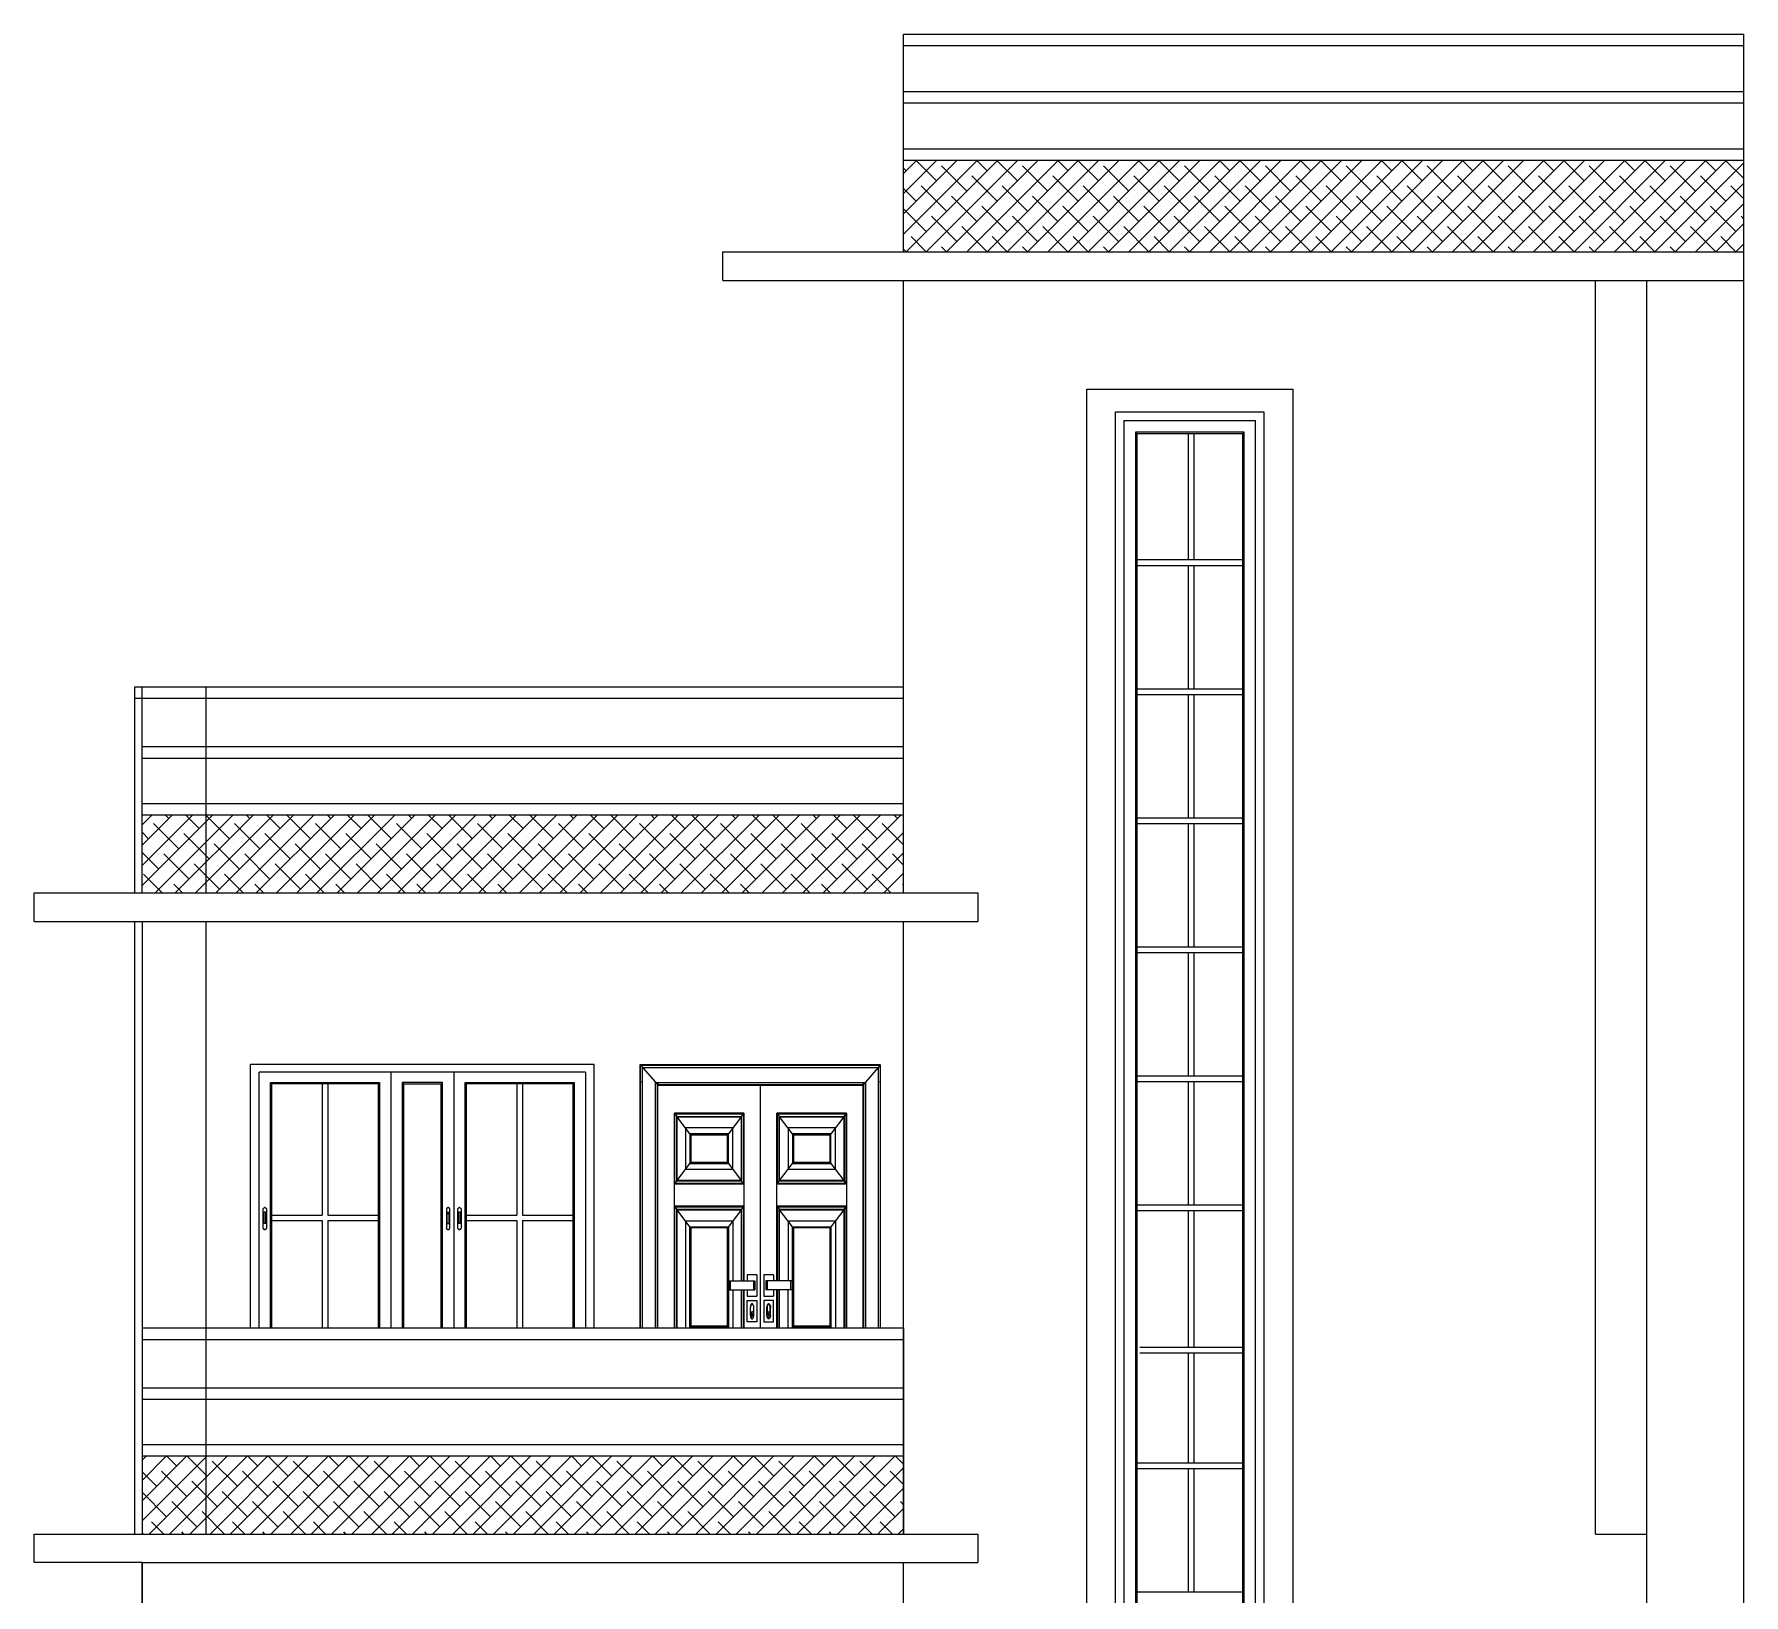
# Model space of a CAD drawing. Header units: inches. Extents: x -10117506 to -5032697, y -6529230 to -3254494.
# Drawn here: x -5045843.8 to -5045545.1, y -3258597.8 to -3258325.2 of the extents above; entities that cross this region are included whole.
import ezdxf

# ---------------------------------------------------------------- set-up
doc = ezdxf.new("R2010")
doc.units = ezdxf.units.IN
doc.header["$LTSCALE"] = 2
doc.header["$MEASUREMENT"] = 0
doc.layers.get('0').update_dxf_attribs({"linetype": 'CONTINUOUS'})
doc.layers.add('F-FURNITURE', color=30, linetype='CONTINUOUS', lineweight=13)
doc.layers.add('window', color=4, linetype='CONTINUOUS', lineweight=13)
pattern_1 = [(45, (16392.1673, 6064.174), (-1.767766953, 1.767766953), []), (135, (16392.1673, 6064.174), (-5.3033008589, 1.767766953), [6.25, -3.75])]

msp = doc.modelspace()

# ---------------------------------------------------------------- hatches: boundary and pattern name
at = {"ltscale": 0.5}
h = msp.add_hatch(dxfattribs=at)
h.set_pattern_fill('ANSI38', color=256, scale=20, style=0)
h.set_pattern_definition([(45, (15218.4888, 6064.174), (-1.767766953, 1.767766953), []), (135, (15218.4888, 6064.174), (-5.3033008589, 1.767766953), [6.25, -3.75])])
h.paths.add_polyline_path([(-5045691.91, -3258347.22), (-5045691.91, -3258363.22), (-5045545.14, -3258363.22), (-5045545.14, -3258347.22)])
h = msp.add_hatch(dxfattribs=at)
h.set_pattern_fill('ANSI38', color=256, scale=20, style=0)
h.set_pattern_definition([(45, (15810.9507, 6064.174), (-1.767766953, 1.767766953), []), (135, (15810.9507, 6064.174), (-5.3033008589, 1.767766953), [6.25, -3.75])])
h.paths.add_polyline_path([(-5045813.73, -3258461.58), (-5045824.91, -3258461.58), (-5045824.91, -3258475.22), (-5045813.73, -3258475.22)])
h.paths.add_polyline_path([(-5045813.73, -3258461.58), (-5045813.73, -3258475.22), (-5045691.91, -3258475.22), (-5045691.91, -3258461.58)])
h = msp.add_hatch(dxfattribs=at)
h.set_pattern_fill('ANSI38', color=256, scale=20, style=0)
h.set_pattern_definition(pattern_1)
h.paths.add_polyline_path([(-5045824.91, -3258587.22), (-5045813.73, -3258587.22), (-5045813.73, -3258573.58), (-5045824.91, -3258573.58)])
h.paths.add_polyline_path([(-5045813.73, -3258573.58), (-5045813.73, -3258587.22), (-5045695.91, -3258587.22), (-5045695.91, -3258573.58)])
h = msp.add_hatch(dxfattribs=at)
h.set_pattern_fill('ANSI38', color=256, scale=20, style=0)
h.set_pattern_definition(pattern_1)
h.paths.add_polyline_path([(-5045691.91, -3258587.22), (-5045691.91, -3258573.58), (-5045695.91, -3258573.58), (-5045695.91, -3258587.22)])

# ---------------------------------------------------------------- linework, layer by layer
for p, q in [((-5045691.91, -3258325.22), (-5045545.14, -3258325.22)), ((-5045691.91, -3258363.22), (-5045691.91, -3258325.22)), ((-5045545.14, -3258717.22), (-5045545.14, -3258325.22)), ((-5045691.91, -3258327.22), (-5045545.14, -3258327.22)), ((-5045691.91, -3258335.22), (-5045545.14, -3258335.22)), ((-5045691.91, -3258337.22), (-5045545.14, -3258337.22)), ((-5045691.91, -3258345.22), (-5045545.14, -3258345.22)), ((-5045691.91, -3258347.22), (-5045545.14, -3258347.22)), ((-5045723.46, -3258363.22), (-5045545.14, -3258363.22)), ((-5045723.46, -3258368.22), (-5045723.46, -3258363.22)), ((-5045723.46, -3258368.22), (-5045545.14, -3258368.22)), ((-5045691.91, -3258475.22), (-5045691.91, -3258368.22)), ((-5045571.06, -3258587.22), (-5045571.06, -3258368.22)), ((-5045562.05, -3258699.22), (-5045562.05, -3258368.22)), ((-5045562.05, -3258587.22), (-5045562.05, -3258368.22)), ((-5045659.91, -3258391.22), (-5045659.91, -3258387.22)), ((-5045659.91, -3258387.22), (-5045623.91, -3258387.22)), ((-5045623.91, -3258387.22), (-5045623.91, -3258672.22)), ((-5045659.91, -3258672.22), (-5045659.91, -3258391.22)), ((-5045826.16, -3258475.22), (-5045826.16, -3258439.22)), ((-5045826.16, -3258439.22), (-5045691.91, -3258439.22)), ((-5045824.91, -3258475.22), (-5045824.91, -3258439.22)), ((-5045813.73, -3258475.22), (-5045813.73, -3258439.22)), ((-5045826.16, -3258441.22), (-5045691.91, -3258441.22)), ((-5045788.91, -3258441.22), (-5045691.91, -3258441.22)), ((-5045788.91, -3258441.22), (-5045691.91, -3258441.22)), ((-5045824.91, -3258449.67), (-5045691.91, -3258449.67)), ((-5045824.91, -3258451.67), (-5045691.91, -3258451.67)), ((-5045824.91, -3258459.58), (-5045691.91, -3258459.58)), ((-5045824.91, -3258461.58), (-5045691.91, -3258461.58)), ((-5045843.76, -3258475.22), (-5045678.91, -3258475.22)), ((-5045843.76, -3258480.22), (-5045843.76, -3258475.22)), ((-5045678.91, -3258475.22), (-5045678.91, -3258480.22)), ((-5045843.76, -3258480.22), (-5045678.91, -3258480.22)), ((-5045826.16, -3258587.22), (-5045826.16, -3258480.22)), ((-5045824.91, -3258480.22), (-5045824.91, -3258587.22)), ((-5045813.73, -3258587.22), (-5045813.73, -3258480.22)), ((-5045691.91, -3258587.22), (-5045691.91, -3258480.22)), ((-5045824.91, -3258551.22), (-5045691.91, -3258551.22)), ((-5045824.91, -3258553.22), (-5045691.91, -3258553.22)), ((-5045788.91, -3258553.22), (-5045695.91, -3258553.22)), ((-5045788.91, -3258553.22), (-5045695.91, -3258553.22)), ((-5045691.91, -3258551.22), (-5045691.91, -3258587.22)), ((-5045824.91, -3258561.67), (-5045691.91, -3258561.67)), ((-5045824.91, -3258563.67), (-5045691.91, -3258563.67)), ((-5045824.91, -3258571.58), (-5045691.91, -3258571.58)), ((-5045824.91, -3258573.58), (-5045691.91, -3258573.58)), ((-5045843.76, -3258587.22), (-5045678.91, -3258587.22)), ((-5045843.76, -3258592.22), (-5045843.76, -3258587.22)), ((-5045678.91, -3258587.22), (-5045678.91, -3258592.22)), ((-5045571.06, -3258587.22), (-5045562.05, -3258587.22)), ((-5045824.91, -3258592.22), (-5045843.76, -3258592.22)), ((-5045824.91, -3258592.22), (-5045678.91, -3258592.22)), ((-5045824.91, -3258699.22), (-5045824.91, -3258592.22)), ((-5045824.91, -3258592.22), (-5045824.91, -3258717.22)), ((-5045691.91, -3258699.22), (-5045691.91, -3258592.22))]:
    msp.add_line(p, q, dxfattribs=at)
at = {"layer": 'F-FURNITURE'}
for p, q in [((-5045737.91, -3258551.22), (-5045737.91, -3258505.22)), ((-5045737.91, -3258505.22), (-5045695.91, -3258505.22)), ((-5045737.85, -3258551.22), (-5045737.85, -3258505.29)), ((-5045737.85, -3258505.29), (-5045695.98, -3258505.29)), ((-5045737.85, -3258505.29), (-5045734.91, -3258508.72)), ((-5045737.83, -3258505.32), (-5045696, -3258505.32)), ((-5045737.83, -3258508.22), (-5045737.83, -3258505.32)), ((-5045737.48, -3258551.22), (-5045737.48, -3258505.72)), ((-5045737.48, -3258505.72), (-5045696.34, -3258505.72)), ((-5045695.98, -3258505.29), (-5045698.91, -3258508.72)), ((-5045696.34, -3258505.72), (-5045696.34, -3258551.22)), ((-5045696, -3258505.32), (-5045696, -3258551.22)), ((-5045695.98, -3258505.29), (-5045695.98, -3258551.22)), ((-5045737.83, -3258508.22), (-5045737.77, -3258508.22)), ((-5045737.83, -3258551.22), (-5045737.83, -3258508.22)), ((-5045737.73, -3258508.22), (-5045737.69, -3258508.22)), ((-5045737.64, -3258508.22), (-5045737.53, -3258508.22)), ((-5045735.26, -3258551.22), (-5045735.26, -3258508.32)), ((-5045735.26, -3258508.32), (-5045698.57, -3258508.32)), ((-5045734.91, -3258551.22), (-5045734.91, -3258508.72)), ((-5045734.91, -3258508.72), (-5045698.91, -3258508.72)), ((-5045734.83, -3258508.32), (-5045734.83, -3258508.37)), ((-5045734.83, -3258508.42), (-5045734.83, -3258508.47)), ((-5045734.83, -3258508.52), (-5045734.83, -3258508.6)), ((-5045734.83, -3258508.63), (-5045734.83, -3258508.72)), ((-5045734.83, -3258551.22), (-5045734.83, -3258508.82)), ((-5045734.83, -3258508.82), (-5045699, -3258508.82)), ((-5045716.91, -3258551.22), (-5045716.91, -3258508.82)), ((-5045699, -3258508.32), (-5045699, -3258508.37)), ((-5045699, -3258508.42), (-5045699, -3258508.47)), ((-5045699, -3258508.52), (-5045699, -3258508.6)), ((-5045699, -3258508.63), (-5045699, -3258508.72)), ((-5045699, -3258508.82), (-5045699, -3258551.22)), ((-5045698.91, -3258508.72), (-5045698.91, -3258551.22)), ((-5045698.57, -3258508.32), (-5045698.57, -3258551.22)), ((-5045696.34, -3258508.22), (-5045696.24, -3258508.22)), ((-5045696.19, -3258508.22), (-5045696.14, -3258508.22)), ((-5045696.1, -3258508.22), (-5045696.02, -3258508.22)), ((-5045731.93, -3258551.22), (-5045731.93, -3258513.71)), ((-5045719.81, -3258513.71), (-5045731.93, -3258513.71)), ((-5045731.85, -3258525.98), (-5045731.85, -3258513.82)), ((-5045731.85, -3258513.82), (-5045719.89, -3258513.82)), ((-5045731.85, -3258513.82), (-5045731.52, -3258514.26)), ((-5045731.52, -3258525.54), (-5045731.52, -3258514.26)), ((-5045731.52, -3258514.26), (-5045720.22, -3258514.26)), ((-5045731.47, -3258525.46), (-5045731.47, -3258514.33)), ((-5045731.47, -3258514.33), (-5045720.27, -3258514.33)), ((-5045729.23, -3258517.32), (-5045731.47, -3258514.33)), ((-5045720.27, -3258514.33), (-5045722.51, -3258517.32)), ((-5045720.27, -3258514.33), (-5045720.27, -3258525.46)), ((-5045720.22, -3258514.26), (-5045719.89, -3258513.82)), ((-5045720.22, -3258514.26), (-5045720.22, -3258525.54)), ((-5045720.19, -3258514.23), (-5045720.19, -3258525.57)), ((-5045719.89, -3258513.82), (-5045719.89, -3258525.98)), ((-5045719.81, -3258513.71), (-5045719.81, -3258542.99)), ((-5045714.02, -3258542.99), (-5045714.02, -3258513.71)), ((-5045701.89, -3258513.71), (-5045714.02, -3258513.71)), ((-5045713.94, -3258525.98), (-5045713.94, -3258513.82)), ((-5045713.94, -3258513.82), (-5045701.97, -3258513.82)), ((-5045713.94, -3258513.82), (-5045713.61, -3258514.26)), ((-5045713.61, -3258525.54), (-5045713.61, -3258514.26)), ((-5045713.61, -3258514.26), (-5045702.3, -3258514.26)), ((-5045713.55, -3258525.46), (-5045713.55, -3258514.33)), ((-5045713.55, -3258514.33), (-5045702.36, -3258514.33)), ((-5045711.31, -3258517.32), (-5045713.55, -3258514.33)), ((-5045702.36, -3258514.33), (-5045704.6, -3258517.32)), ((-5045702.36, -3258514.33), (-5045702.36, -3258525.46)), ((-5045702.3, -3258514.26), (-5045701.97, -3258513.82)), ((-5045702.3, -3258514.26), (-5045702.3, -3258525.54)), ((-5045702.28, -3258514.23), (-5045702.28, -3258525.57)), ((-5045701.97, -3258513.82), (-5045701.97, -3258525.98)), ((-5045701.89, -3258513.71), (-5045701.89, -3258551.22)), ((-5045721.74, -3258516.29), (-5045730, -3258516.29)), ((-5045730, -3258516.29), (-5045730, -3258523.5)), ((-5045722.51, -3258517.32), (-5045729.23, -3258517.32)), ((-5045729.23, -3258517.32), (-5045729.23, -3258522.47)), ((-5045729.15, -3258517.42), (-5045729.15, -3258522.37)), ((-5045722.59, -3258517.42), (-5045729.15, -3258517.42)), ((-5045729.07, -3258517.53), (-5045729.07, -3258522.27)), ((-5045722.67, -3258517.53), (-5045729.07, -3258517.53)), ((-5045722.67, -3258522.27), (-5045722.67, -3258517.53)), ((-5045722.59, -3258522.37), (-5045722.59, -3258517.42)), ((-5045722.51, -3258522.47), (-5045722.51, -3258517.32)), ((-5045721.74, -3258523.5), (-5045721.74, -3258516.29)), ((-5045703.82, -3258516.29), (-5045712.09, -3258516.29)), ((-5045712.09, -3258516.29), (-5045712.09, -3258523.5)), ((-5045704.6, -3258517.32), (-5045711.31, -3258517.32)), ((-5045711.31, -3258517.32), (-5045711.31, -3258522.47)), ((-5045711.24, -3258517.42), (-5045711.24, -3258522.37)), ((-5045704.67, -3258517.42), (-5045711.24, -3258517.42)), ((-5045711.16, -3258517.53), (-5045711.16, -3258522.27)), ((-5045704.75, -3258517.53), (-5045711.16, -3258517.53)), ((-5045704.75, -3258522.27), (-5045704.75, -3258517.53)), ((-5045704.67, -3258522.37), (-5045704.67, -3258517.42)), ((-5045704.6, -3258522.47), (-5045704.6, -3258517.32)), ((-5045703.82, -3258523.5), (-5045703.82, -3258516.29)), ((-5045731.47, -3258525.46), (-5045729.23, -3258522.47)), ((-5045730, -3258523.5), (-5045721.74, -3258523.5)), ((-5045729.23, -3258522.47), (-5045722.51, -3258522.47)), ((-5045729.15, -3258522.37), (-5045722.59, -3258522.37)), ((-5045729.07, -3258522.27), (-5045722.67, -3258522.27)), ((-5045722.51, -3258522.47), (-5045720.27, -3258525.46)), ((-5045713.55, -3258525.46), (-5045711.31, -3258522.47)), ((-5045712.09, -3258523.5), (-5045703.82, -3258523.5)), ((-5045711.31, -3258522.47), (-5045704.6, -3258522.47)), ((-5045711.24, -3258522.37), (-5045704.67, -3258522.37)), ((-5045711.16, -3258522.27), (-5045704.75, -3258522.27)), ((-5045704.6, -3258522.47), (-5045702.36, -3258525.46)), ((-5045719.81, -3258526.08), (-5045731.93, -3258526.08)), ((-5045731.85, -3258525.98), (-5045731.52, -3258525.54)), ((-5045719.89, -3258525.98), (-5045731.85, -3258525.98)), ((-5045720.19, -3258525.57), (-5045731.55, -3258525.57)), ((-5045720.22, -3258525.54), (-5045731.52, -3258525.54)), ((-5045720.27, -3258525.46), (-5045731.47, -3258525.46)), ((-5045719.89, -3258525.98), (-5045720.22, -3258525.54)), ((-5045701.89, -3258526.08), (-5045714.02, -3258526.08)), ((-5045713.94, -3258525.98), (-5045713.61, -3258525.54)), ((-5045701.97, -3258525.98), (-5045713.94, -3258525.98)), ((-5045702.28, -3258525.57), (-5045713.63, -3258525.57)), ((-5045702.3, -3258525.54), (-5045713.61, -3258525.54)), ((-5045702.36, -3258525.46), (-5045713.55, -3258525.46)), ((-5045701.97, -3258525.98), (-5045702.3, -3258525.54)), ((-5045719.81, -3258529.95), (-5045731.93, -3258529.95)), ((-5045731.85, -3258551.22), (-5045731.85, -3258530.05)), ((-5045731.85, -3258530.05), (-5045719.89, -3258530.05)), ((-5045731.85, -3258530.05), (-5045731.55, -3258530.46)), ((-5045719.89, -3258530.05), (-5045720.19, -3258530.46)), ((-5045719.89, -3258530.05), (-5045719.89, -3258542.99)), ((-5045701.89, -3258529.95), (-5045714.02, -3258529.95)), ((-5045713.94, -3258542.99), (-5045713.94, -3258530.05)), ((-5045713.94, -3258530.05), (-5045701.97, -3258530.05)), ((-5045713.94, -3258530.05), (-5045713.63, -3258530.46)), ((-5045701.97, -3258530.05), (-5045702.28, -3258530.46)), ((-5045701.97, -3258530.05), (-5045701.97, -3258551.22)), ((-5045731.55, -3258530.46), (-5045720.19, -3258530.46)), ((-5045731.55, -3258530.46), (-5045731.53, -3258530.48)), ((-5045731.53, -3258551.22), (-5045731.53, -3258530.48)), ((-5045731.53, -3258530.48), (-5045720.21, -3258530.48)), ((-5045729.23, -3258533.55), (-5045731.47, -3258530.57)), ((-5045731.47, -3258551.22), (-5045731.47, -3258530.57)), ((-5045731.47, -3258530.57), (-5045720.27, -3258530.57)), ((-5045730, -3258532.52), (-5045721.74, -3258532.52)), ((-5045730, -3258532.52), (-5045730, -3258551.22)), ((-5045720.27, -3258530.57), (-5045722.51, -3258533.55)), ((-5045721.74, -3258532.52), (-5045721.74, -3258542.99)), ((-5045720.27, -3258530.57), (-5045720.27, -3258542.99)), ((-5045720.19, -3258530.46), (-5045720.21, -3258530.48)), ((-5045720.21, -3258530.48), (-5045720.21, -3258542.99)), ((-5045720.19, -3258530.46), (-5045720.19, -3258542.99)), ((-5045713.63, -3258530.46), (-5045702.28, -3258530.46)), ((-5045713.63, -3258530.46), (-5045713.61, -3258530.48)), ((-5045713.61, -3258542.99), (-5045713.61, -3258530.48)), ((-5045713.61, -3258530.48), (-5045702.3, -3258530.48)), ((-5045711.31, -3258533.55), (-5045713.55, -3258530.57)), ((-5045713.55, -3258542.99), (-5045713.55, -3258530.57)), ((-5045713.55, -3258530.57), (-5045702.36, -3258530.57)), ((-5045712.09, -3258532.52), (-5045703.82, -3258532.52)), ((-5045712.09, -3258532.52), (-5045712.09, -3258542.99)), ((-5045702.36, -3258530.57), (-5045704.6, -3258533.55)), ((-5045703.82, -3258532.52), (-5045703.82, -3258551.22)), ((-5045702.36, -3258530.57), (-5045702.36, -3258551.22)), ((-5045702.28, -3258530.46), (-5045702.3, -3258530.48)), ((-5045702.3, -3258530.48), (-5045702.3, -3258551.22)), ((-5045702.28, -3258530.46), (-5045702.28, -3258551.22)), ((-5045729.23, -3258533.55), (-5045722.51, -3258533.55)), ((-5045729.23, -3258551.08), (-5045729.23, -3258533.55)), ((-5045722.59, -3258533.66), (-5045729.15, -3258533.66)), ((-5045729.15, -3258533.66), (-5045729.15, -3258550.97)), ((-5045722.67, -3258533.76), (-5045729.07, -3258533.76)), ((-5045729.07, -3258533.76), (-5045729.07, -3258550.87)), ((-5045722.67, -3258550.87), (-5045722.67, -3258533.76)), ((-5045722.59, -3258550.97), (-5045722.59, -3258533.66)), ((-5045722.51, -3258533.55), (-5045722.51, -3258551.08)), ((-5045711.31, -3258533.55), (-5045704.6, -3258533.55)), ((-5045711.31, -3258551.08), (-5045711.31, -3258533.55)), ((-5045704.67, -3258533.66), (-5045711.24, -3258533.66)), ((-5045711.24, -3258533.66), (-5045711.24, -3258550.97)), ((-5045704.75, -3258533.76), (-5045711.16, -3258533.76)), ((-5045711.16, -3258533.76), (-5045711.16, -3258550.87)), ((-5045704.75, -3258550.87), (-5045704.75, -3258533.76)), ((-5045704.67, -3258550.97), (-5045704.67, -3258533.66)), ((-5045704.6, -3258533.55), (-5045704.6, -3258551.08)), ((-5045719.21, -3258541.93), (-5045719.21, -3258542.99)), ((-5045717.51, -3258541.93), (-5045719.21, -3258541.93)), ((-5045717.51, -3258541.93), (-5045717.51, -3258545.65)), ((-5045714.61, -3258541.93), (-5045716.32, -3258541.93)), ((-5045716.32, -3258541.93), (-5045716.32, -3258545.65)), ((-5045714.61, -3258541.93), (-5045714.61, -3258542.99)), ((-5045722.43, -3258542.99), (-5045722.43, -3258544.59)), ((-5045722.43, -3258542.99), (-5045717.87, -3258542.99)), ((-5045722.43, -3258544.59), (-5045717.87, -3258544.59)), ((-5045722.19, -3258542.99), (-5045722.19, -3258544.59)), ((-5045721.74, -3258544.59), (-5045721.74, -3258551.22)), ((-5045720.27, -3258544.59), (-5045720.27, -3258551.22)), ((-5045720.21, -3258544.59), (-5045720.21, -3258551.22)), ((-5045720.19, -3258544.59), (-5045720.19, -3258551.22)), ((-5045719.89, -3258544.59), (-5045719.89, -3258551.22)), ((-5045719.81, -3258544.59), (-5045719.81, -3258551.22)), ((-5045719.21, -3258544.59), (-5045719.21, -3258545.65)), ((-5045718.12, -3258542.99), (-5045718.12, -3258544.59)), ((-5045717.87, -3258542.99), (-5045717.87, -3258544.59)), ((-5045715.95, -3258542.99), (-5045715.95, -3258544.59)), ((-5045711.39, -3258542.99), (-5045715.95, -3258542.99)), ((-5045711.39, -3258544.59), (-5045715.95, -3258544.59)), ((-5045715.71, -3258542.99), (-5045715.71, -3258544.59)), ((-5045714.61, -3258544.59), (-5045714.61, -3258545.65)), ((-5045714.02, -3258551.22), (-5045714.02, -3258544.59)), ((-5045713.94, -3258551.22), (-5045713.94, -3258544.59)), ((-5045713.61, -3258551.22), (-5045713.61, -3258544.59)), ((-5045713.55, -3258551.22), (-5045713.55, -3258544.59)), ((-5045712.09, -3258551.22), (-5045712.09, -3258544.59)), ((-5045711.63, -3258542.99), (-5045711.63, -3258544.59)), ((-5045711.39, -3258542.99), (-5045711.39, -3258544.59)), ((-5045719.21, -3258545.65), (-5045717.51, -3258545.65)), ((-5045719.21, -3258546.45), (-5045717.51, -3258546.45)), ((-5045719.21, -3258550.18), (-5045719.21, -3258546.45)), ((-5045718.65, -3258547.48), (-5045718.67, -3258547.65)), ((-5045718.67, -3258548.98), (-5045718.67, -3258547.65)), ((-5045718.62, -3258547.32), (-5045718.65, -3258547.48)), ((-5045718.58, -3258547.18), (-5045718.62, -3258547.32)), ((-5045718.62, -3258547.65), (-5045718.61, -3258547.5)), ((-5045718.62, -3258548.97), (-5045718.62, -3258547.65)), ((-5045718.61, -3258547.5), (-5045718.58, -3258547.37)), ((-5045718.51, -3258547.07), (-5045718.58, -3258547.18)), ((-5045718.58, -3258547.37), (-5045718.54, -3258547.25)), ((-5045718.54, -3258547.25), (-5045718.49, -3258547.16)), ((-5045718.44, -3258547.01), (-5045718.51, -3258547.07)), ((-5045718.49, -3258547.16), (-5045718.43, -3258547.1)), ((-5045718.36, -3258546.98), (-5045718.44, -3258547.01)), ((-5045718.43, -3258547.1), (-5045718.36, -3258547.08)), ((-5045718.28, -3258547.01), (-5045718.36, -3258546.98)), ((-5045718.36, -3258547.08), (-5045718.29, -3258547.1)), ((-5045718.29, -3258547.1), (-5045718.23, -3258547.16)), ((-5045718.21, -3258547.07), (-5045718.28, -3258547.01)), ((-5045718.23, -3258547.16), (-5045718.18, -3258547.25)), ((-5045718.15, -3258547.18), (-5045718.21, -3258547.07)), ((-5045718.18, -3258547.25), (-5045718.14, -3258547.37)), ((-5045718.1, -3258547.32), (-5045718.15, -3258547.18)), ((-5045718.14, -3258547.37), (-5045718.11, -3258547.5)), ((-5045718.11, -3258547.5), (-5045718.1, -3258547.65)), ((-5045718.07, -3258547.48), (-5045718.1, -3258547.32)), ((-5045718.1, -3258547.65), (-5045718.1, -3258548.97)), ((-5045718.06, -3258547.65), (-5045718.07, -3258547.48)), ((-5045718.06, -3258548.98), (-5045718.06, -3258547.65)), ((-5045717.51, -3258546.45), (-5045717.51, -3258550.18)), ((-5045716.32, -3258545.65), (-5045714.61, -3258545.65)), ((-5045716.32, -3258546.45), (-5045716.32, -3258550.18)), ((-5045714.61, -3258546.45), (-5045716.32, -3258546.45)), ((-5045715.77, -3258547.65), (-5045715.76, -3258547.48)), ((-5045715.77, -3258548.98), (-5045715.77, -3258547.65)), ((-5045715.76, -3258547.48), (-5045715.73, -3258547.32)), ((-5045715.73, -3258547.32), (-5045715.68, -3258547.18)), ((-5045715.71, -3258547.5), (-5045715.72, -3258547.65)), ((-5045715.72, -3258547.65), (-5045715.72, -3258548.97)), ((-5045715.69, -3258547.37), (-5045715.71, -3258547.5)), ((-5045715.65, -3258547.25), (-5045715.69, -3258547.37)), ((-5045715.68, -3258547.18), (-5045715.62, -3258547.07)), ((-5045715.59, -3258547.16), (-5045715.65, -3258547.25)), ((-5045715.62, -3258547.07), (-5045715.54, -3258547.01)), ((-5045715.53, -3258547.1), (-5045715.59, -3258547.16)), ((-5045715.54, -3258547.01), (-5045715.47, -3258546.98)), ((-5045715.47, -3258547.08), (-5045715.53, -3258547.1)), ((-5045715.47, -3258546.98), (-5045715.39, -3258547.01)), ((-5045715.4, -3258547.1), (-5045715.47, -3258547.08)), ((-5045715.34, -3258547.16), (-5045715.4, -3258547.1)), ((-5045715.39, -3258547.01), (-5045715.31, -3258547.07)), ((-5045715.28, -3258547.25), (-5045715.34, -3258547.16)), ((-5045715.31, -3258547.07), (-5045715.25, -3258547.18)), ((-5045715.24, -3258547.37), (-5045715.28, -3258547.25)), ((-5045715.25, -3258547.18), (-5045715.2, -3258547.32)), ((-5045715.22, -3258547.5), (-5045715.24, -3258547.37)), ((-5045715.21, -3258547.65), (-5045715.22, -3258547.5)), ((-5045715.21, -3258548.97), (-5045715.21, -3258547.65)), ((-5045715.2, -3258547.32), (-5045715.17, -3258547.48)), ((-5045715.17, -3258547.48), (-5045715.16, -3258547.65)), ((-5045715.16, -3258548.98), (-5045715.16, -3258547.65)), ((-5045714.61, -3258550.18), (-5045714.61, -3258546.45)), ((-5045729.15, -3258550.97), (-5045722.59, -3258550.97)), ((-5045729.07, -3258550.87), (-5045722.67, -3258550.87)), ((-5045717.51, -3258550.18), (-5045719.21, -3258550.18)), ((-5045718.67, -3258548.98), (-5045718.65, -3258549.15)), ((-5045718.65, -3258549.15), (-5045718.62, -3258549.31)), ((-5045718.61, -3258548.84), (-5045718.62, -3258548.97)), ((-5045718.62, -3258548.97), (-5045718.62, -3258548.98)), ((-5045718.62, -3258548.98), (-5045718.62, -3258548.99)), ((-5045718.62, -3258548.99), (-5045718.61, -3258549.12)), ((-5045718.62, -3258549.31), (-5045718.58, -3258549.45)), ((-5045718.59, -3258548.7), (-5045718.61, -3258548.84)), ((-5045718.61, -3258549.12), (-5045718.61, -3258549.13)), ((-5045718.61, -3258549.13), (-5045718.58, -3258549.26)), ((-5045718.55, -3258548.58), (-5045718.59, -3258548.7)), ((-5045718.58, -3258549.26), (-5045718.58, -3258549.27)), ((-5045718.58, -3258549.27), (-5045718.54, -3258549.38)), ((-5045718.58, -3258549.45), (-5045718.51, -3258549.55)), ((-5045718.49, -3258548.49), (-5045718.55, -3258548.58)), ((-5045718.54, -3258549.38), (-5045718.54, -3258549.38)), ((-5045718.54, -3258549.38), (-5045718.49, -3258549.47)), ((-5045718.51, -3258549.55), (-5045718.44, -3258549.62)), ((-5045718.43, -3258548.43), (-5045718.49, -3258548.49)), ((-5045718.49, -3258549.47), (-5045718.49, -3258549.47)), ((-5045718.49, -3258549.47), (-5045718.43, -3258549.52)), ((-5045718.44, -3258549.62), (-5045718.36, -3258549.64)), ((-5045718.36, -3258548.41), (-5045718.43, -3258548.43)), ((-5045718.43, -3258549.52), (-5045718.42, -3258549.53)), ((-5045718.42, -3258549.53), (-5045718.36, -3258549.54)), ((-5045718.39, -3258548.71), (-5045718.33, -3258548.71)), ((-5045718.39, -3258549.24), (-5045718.39, -3258548.71)), ((-5045718.33, -3258549.24), (-5045718.39, -3258549.24)), ((-5045718.3, -3258548.43), (-5045718.36, -3258548.41)), ((-5045718.36, -3258549.54), (-5045718.29, -3258549.52)), ((-5045718.36, -3258549.54), (-5045718.36, -3258549.54)), ((-5045718.36, -3258549.64), (-5045718.28, -3258549.62)), ((-5045718.33, -3258548.71), (-5045718.33, -3258549.24)), ((-5045718.23, -3258548.49), (-5045718.3, -3258548.43)), ((-5045718.29, -3258549.52), (-5045718.23, -3258549.47)), ((-5045718.29, -3258549.52), (-5045718.29, -3258549.52)), ((-5045718.28, -3258549.62), (-5045718.21, -3258549.55)), ((-5045718.18, -3258548.57), (-5045718.23, -3258548.49)), ((-5045718.23, -3258549.47), (-5045718.18, -3258549.38)), ((-5045718.23, -3258549.47), (-5045718.23, -3258549.47)), ((-5045718.21, -3258549.55), (-5045718.15, -3258549.45)), ((-5045718.14, -3258548.69), (-5045718.18, -3258548.57)), ((-5045718.18, -3258549.37), (-5045718.14, -3258549.26)), ((-5045718.18, -3258549.38), (-5045718.18, -3258549.37)), ((-5045718.15, -3258549.45), (-5045718.1, -3258549.31)), ((-5045718.11, -3258548.83), (-5045718.14, -3258548.69)), ((-5045718.14, -3258549.26), (-5045718.11, -3258549.12)), ((-5045718.14, -3258549.26), (-5045718.14, -3258549.26)), ((-5045718.1, -3258548.97), (-5045718.11, -3258548.83)), ((-5045718.11, -3258549.12), (-5045718.1, -3258548.97)), ((-5045718.11, -3258549.12), (-5045718.11, -3258549.12)), ((-5045718.1, -3258549.31), (-5045718.07, -3258549.15)), ((-5045718.07, -3258549.15), (-5045718.06, -3258548.98)), ((-5045716.32, -3258550.18), (-5045714.61, -3258550.18)), ((-5045715.76, -3258549.15), (-5045715.77, -3258548.98)), ((-5045715.73, -3258549.31), (-5045715.76, -3258549.15)), ((-5045715.68, -3258549.45), (-5045715.73, -3258549.31)), ((-5045715.72, -3258548.97), (-5045715.71, -3258548.83)), ((-5045715.72, -3258549.12), (-5045715.72, -3258548.97)), ((-5045715.71, -3258549.12), (-5045715.72, -3258549.12)), ((-5045715.71, -3258548.83), (-5045715.69, -3258548.69)), ((-5045715.69, -3258549.26), (-5045715.71, -3258549.12)), ((-5045715.69, -3258548.69), (-5045715.65, -3258548.57)), ((-5045715.69, -3258549.26), (-5045715.69, -3258549.26)), ((-5045715.65, -3258549.37), (-5045715.69, -3258549.26)), ((-5045715.62, -3258549.55), (-5045715.68, -3258549.45)), ((-5045715.65, -3258548.57), (-5045715.59, -3258548.49)), ((-5045715.65, -3258549.38), (-5045715.65, -3258549.37)), ((-5045715.6, -3258549.47), (-5045715.65, -3258549.38)), ((-5045715.54, -3258549.62), (-5045715.62, -3258549.55)), ((-5045715.59, -3258549.47), (-5045715.6, -3258549.47)), ((-5045715.59, -3258548.49), (-5045715.53, -3258548.43)), ((-5045715.54, -3258549.52), (-5045715.59, -3258549.47)), ((-5045715.53, -3258549.52), (-5045715.54, -3258549.52)), ((-5045715.47, -3258549.64), (-5045715.54, -3258549.62)), ((-5045715.53, -3258548.43), (-5045715.46, -3258548.41)), ((-5045715.47, -3258549.54), (-5045715.53, -3258549.52)), ((-5045715.5, -3258548.71), (-5045715.5, -3258549.24)), ((-5045715.43, -3258548.71), (-5045715.5, -3258548.71)), ((-5045715.5, -3258549.24), (-5045715.43, -3258549.24)), ((-5045715.4, -3258549.53), (-5045715.47, -3258549.54)), ((-5045715.47, -3258549.54), (-5045715.47, -3258549.54)), ((-5045715.39, -3258549.62), (-5045715.47, -3258549.64)), ((-5045715.46, -3258548.41), (-5045715.4, -3258548.43)), ((-5045715.43, -3258549.24), (-5045715.43, -3258548.71)), ((-5045715.4, -3258548.43), (-5045715.33, -3258548.49)), ((-5045715.34, -3258549.47), (-5045715.4, -3258549.52)), ((-5045715.4, -3258549.52), (-5045715.4, -3258549.53)), ((-5045715.31, -3258549.55), (-5045715.39, -3258549.62)), ((-5045715.28, -3258549.38), (-5045715.34, -3258549.47)), ((-5045715.34, -3258549.47), (-5045715.34, -3258549.47)), ((-5045715.33, -3258548.49), (-5045715.28, -3258548.58)), ((-5045715.25, -3258549.45), (-5045715.31, -3258549.55)), ((-5045715.28, -3258548.58), (-5045715.24, -3258548.7)), ((-5045715.24, -3258549.27), (-5045715.28, -3258549.38)), ((-5045715.28, -3258549.38), (-5045715.28, -3258549.38)), ((-5045715.2, -3258549.31), (-5045715.25, -3258549.45)), ((-5045715.24, -3258548.7), (-5045715.21, -3258548.84)), ((-5045715.22, -3258549.13), (-5045715.24, -3258549.26)), ((-5045715.24, -3258549.26), (-5045715.24, -3258549.27)), ((-5045715.21, -3258548.99), (-5045715.22, -3258549.12)), ((-5045715.22, -3258549.12), (-5045715.22, -3258549.13)), ((-5045715.21, -3258548.84), (-5045715.21, -3258548.97)), ((-5045715.21, -3258548.97), (-5045715.21, -3258548.98)), ((-5045715.21, -3258548.98), (-5045715.21, -3258548.99)), ((-5045715.17, -3258549.15), (-5045715.2, -3258549.31)), ((-5045715.16, -3258548.98), (-5045715.17, -3258549.15)), ((-5045711.24, -3258550.97), (-5045704.67, -3258550.97)), ((-5045711.16, -3258550.87), (-5045704.75, -3258550.87)), ((-5045722.51, -3258551.08), (-5045729.23, -3258551.08)), ((-5045722.51, -3258551.08), (-5045722.41, -3258551.22)), ((-5045711.42, -3258551.22), (-5045711.31, -3258551.08)), ((-5045704.6, -3258551.08), (-5045711.31, -3258551.08)), ((-5045704.6, -3258551.08), (-5045704.49, -3258551.22))]:
    msp.add_line(p, q, dxfattribs=at)
at = {"layer": 'window'}
for p, q in [((-5045654.91, -3258669.22), (-5045654.91, -3258391.22)), ((-5045628.91, -3258391.22), (-5045654.91, -3258391.22)), ((-5045653.41, -3258392.72), (-5045630.41, -3258392.72)), ((-5045653.41, -3258392.72), (-5045653.41, -3258667.22)), ((-5045630.41, -3258667.22), (-5045630.41, -3258392.72)), ((-5045628.91, -3258669.22), (-5045628.91, -3258391.22)), ((-5045632.41, -3258394.72), (-5045651.41, -3258394.72)), ((-5045651.41, -3258394.72), (-5045651.41, -3258665.72)), ((-5045651.16, -3258394.97), (-5045651.41, -3258394.72)), ((-5045651.16, -3258394.97), (-5045651.16, -3258665.47)), ((-5045651.16, -3258394.97), (-5045632.66, -3258394.97)), ((-5045642.22, -3258394.97), (-5045642.22, -3258417.01)), ((-5045641.22, -3258394.97), (-5045641.22, -3258417.01)), ((-5045632.66, -3258394.97), (-5045632.41, -3258394.72)), ((-5045632.66, -3258665.47), (-5045632.66, -3258394.97)), ((-5045632.41, -3258665.72), (-5045632.41, -3258394.72)), ((-5045651.16, -3258417.01), (-5045637.41, -3258417.01)), ((-5045651.16, -3258418.01), (-5045637.41, -3258418.01)), ((-5045642.22, -3258418.01), (-5045642.22, -3258439.55)), ((-5045641.22, -3258417.01), (-5045632.66, -3258417.01)), ((-5045641.22, -3258418.01), (-5045641.22, -3258439.55)), ((-5045641.22, -3258418.01), (-5045632.66, -3258418.01)), ((-5045651.16, -3258439.55), (-5045637.41, -3258439.55)), ((-5045641.22, -3258439.55), (-5045632.66, -3258439.55)), ((-5045651.16, -3258440.55), (-5045637.41, -3258440.55)), ((-5045642.22, -3258440.55), (-5045642.22, -3258462.09)), ((-5045641.22, -3258440.55), (-5045641.22, -3258462.09)), ((-5045641.22, -3258440.55), (-5045632.66, -3258440.55)), ((-5045651.16, -3258462.09), (-5045637.41, -3258462.09)), ((-5045651.16, -3258463.09), (-5045637.41, -3258463.09)), ((-5045642.22, -3258463.09), (-5045642.22, -3258484.63)), ((-5045641.22, -3258462.09), (-5045632.66, -3258462.09)), ((-5045641.22, -3258463.09), (-5045641.22, -3258484.63)), ((-5045641.22, -3258463.09), (-5045632.66, -3258463.09)), ((-5045651.16, -3258484.63), (-5045637.41, -3258484.63)), ((-5045641.22, -3258484.63), (-5045632.66, -3258484.63)), ((-5045651.16, -3258485.63), (-5045637.41, -3258485.63)), ((-5045642.22, -3258485.63), (-5045642.22, -3258507.17)), ((-5045641.22, -3258485.63), (-5045641.22, -3258507.17)), ((-5045641.22, -3258485.63), (-5045632.66, -3258485.63)), ((-5045745.97, -3258505.22), (-5045805.97, -3258505.22)), ((-5045805.97, -3258551.22), (-5045805.97, -3258505.22)), ((-5045745.97, -3258551.22), (-5045745.97, -3258505.22)), ((-5045804.47, -3258551.22), (-5045804.47, -3258506.55)), ((-5045747.47, -3258506.55), (-5045804.47, -3258506.55)), ((-5045802.5, -3258551.22), (-5045802.5, -3258508.35)), ((-5045802.5, -3258508.35), (-5045783.43, -3258508.35)), ((-5045802.26, -3258508.57), (-5045802.5, -3258508.35)), ((-5045802.26, -3258551.22), (-5045802.26, -3258508.57)), ((-5045783.68, -3258508.57), (-5045802.26, -3258508.57)), ((-5045793.46, -3258508.57), (-5045793.46, -3258531.54)), ((-5045792.48, -3258508.57), (-5045792.48, -3258531.54)), ((-5045783.68, -3258508.57), (-5045783.43, -3258508.35)), ((-5045783.68, -3258508.57), (-5045783.68, -3258551.22)), ((-5045783.43, -3258508.35), (-5045783.43, -3258551.22)), ((-5045781.47, -3258506.55), (-5045781.47, -3258551.22)), ((-5045772.43, -3258508.35), (-5045779.5, -3258508.35)), ((-5045779.5, -3258508.35), (-5045779.5, -3258551.22)), ((-5045779.26, -3258508.57), (-5045779.5, -3258508.35)), ((-5045779.26, -3258508.57), (-5045779.26, -3258551.22)), ((-5045779.26, -3258508.57), (-5045772.68, -3258508.57)), ((-5045772.68, -3258508.57), (-5045772.43, -3258508.35)), ((-5045772.68, -3258551.22), (-5045772.68, -3258508.57)), ((-5045772.43, -3258551.22), (-5045772.43, -3258508.35)), ((-5045770.47, -3258506.55), (-5045770.47, -3258551.22)), ((-5045768.5, -3258551.22), (-5045768.5, -3258508.35)), ((-5045768.5, -3258508.35), (-5045749.43, -3258508.35)), ((-5045768.26, -3258508.57), (-5045768.5, -3258508.35)), ((-5045768.26, -3258551.22), (-5045768.26, -3258508.57)), ((-5045749.68, -3258508.57), (-5045768.26, -3258508.57)), ((-5045759.46, -3258508.57), (-5045759.46, -3258531.54)), ((-5045758.48, -3258508.57), (-5045758.48, -3258531.54)), ((-5045749.68, -3258508.57), (-5045749.43, -3258508.35)), ((-5045749.68, -3258508.57), (-5045749.68, -3258551.22)), ((-5045749.43, -3258508.35), (-5045749.43, -3258551.22)), ((-5045747.47, -3258506.55), (-5045747.47, -3258551.22)), ((-5045651.16, -3258507.17), (-5045637.41, -3258507.17)), ((-5045651.16, -3258508.17), (-5045637.41, -3258508.17)), ((-5045642.22, -3258508.17), (-5045642.22, -3258529.72)), ((-5045641.22, -3258507.17), (-5045632.66, -3258507.17)), ((-5045641.22, -3258508.17), (-5045641.22, -3258529.72)), ((-5045641.22, -3258508.17), (-5045632.66, -3258508.17)), ((-5045651.16, -3258529.72), (-5045637.41, -3258529.72)), ((-5045641.22, -3258529.72), (-5045632.66, -3258529.72)), ((-5045803.74, -3258530.39), (-5045803.73, -3258530.36)), ((-5045803.74, -3258530.43), (-5045803.73, -3258530.36)), ((-5045803.74, -3258530.43), (-5045803.74, -3258530.39)), ((-5045803.74, -3258533.82), (-5045803.74, -3258530.43)), ((-5045803.73, -3258530.36), (-5045803.71, -3258530.33)), ((-5045803.71, -3258530.33), (-5045803.69, -3258530.3)), ((-5045803.66, -3258530.27), (-5045803.69, -3258530.3)), ((-5045803.63, -3258530.25), (-5045803.66, -3258530.27)), ((-5045803.64, -3258531.1), (-5045803.65, -3258531.12)), ((-5045803.65, -3258531.12), (-5045803.65, -3258531.14)), ((-5045803.65, -3258531.14), (-5045803.65, -3258532.85)), ((-5045803.65, -3258532.88), (-5045803.65, -3258532.85)), ((-5045803.64, -3258532.9), (-5045803.65, -3258532.88)), ((-5045803.63, -3258531.08), (-5045803.64, -3258531.1)), ((-5045803.63, -3258532.92), (-5045803.64, -3258532.9)), ((-5045803.63, -3258530.25), (-5045803.59, -3258530.23)), ((-5045803.62, -3258531.06), (-5045803.63, -3258531.08)), ((-5045803.62, -3258532.94), (-5045803.63, -3258532.92)), ((-5045803.6, -3258531.04), (-5045803.62, -3258531.06)), ((-5045803.6, -3258532.96), (-5045803.62, -3258532.94)), ((-5045803.58, -3258531.02), (-5045803.6, -3258531.04)), ((-5045803.58, -3258532.97), (-5045803.6, -3258532.96)), ((-5045803.56, -3258530.22), (-5045803.59, -3258530.23)), ((-5045803.55, -3258531.01), (-5045803.58, -3258531.02)), ((-5045803.55, -3258532.98), (-5045803.58, -3258532.97)), ((-5045803.51, -3258530.21), (-5045803.56, -3258530.22)), ((-5045803.53, -3258531), (-5045803.55, -3258531.01)), ((-5045803.53, -3258532.99), (-5045803.55, -3258532.98)), ((-5045803.5, -3258531), (-5045803.53, -3258531)), ((-5045803.5, -3258533), (-5045803.53, -3258532.99)), ((-5045803.47, -3258530.21), (-5045803.51, -3258530.21)), ((-5045803.47, -3258531), (-5045803.5, -3258531)), ((-5045803.47, -3258533), (-5045803.5, -3258533)), ((-5045803.43, -3258530.21), (-5045803.47, -3258530.21)), ((-5045803.44, -3258531), (-5045803.47, -3258531)), ((-5045803.44, -3258533), (-5045803.47, -3258533)), ((-5045803.42, -3258531), (-5045803.44, -3258531)), ((-5045803.42, -3258532.99), (-5045803.44, -3258533)), ((-5045803.43, -3258530.21), (-5045803.39, -3258530.22)), ((-5045803.39, -3258531.01), (-5045803.42, -3258531)), ((-5045803.39, -3258532.98), (-5045803.42, -3258532.99)), ((-5045803.39, -3258530.22), (-5045803.35, -3258530.23)), ((-5045803.37, -3258531.02), (-5045803.39, -3258531.01)), ((-5045803.37, -3258532.97), (-5045803.39, -3258532.98)), ((-5045803.34, -3258531.04), (-5045803.37, -3258531.02)), ((-5045803.34, -3258532.96), (-5045803.37, -3258532.97)), ((-5045803.35, -3258530.23), (-5045803.31, -3258530.25)), ((-5045803.33, -3258531.06), (-5045803.34, -3258531.04)), ((-5045803.33, -3258532.94), (-5045803.34, -3258532.96)), ((-5045803.31, -3258531.08), (-5045803.33, -3258531.06)), ((-5045803.31, -3258532.92), (-5045803.33, -3258532.94)), ((-5045803.31, -3258530.25), (-5045803.28, -3258530.27)), ((-5045803.3, -3258531.1), (-5045803.31, -3258531.08)), ((-5045803.3, -3258532.9), (-5045803.31, -3258532.92)), ((-5045803.29, -3258531.12), (-5045803.3, -3258531.1)), ((-5045803.29, -3258532.88), (-5045803.3, -3258532.9)), ((-5045803.29, -3258531.14), (-5045803.29, -3258531.12)), ((-5045803.29, -3258532.85), (-5045803.29, -3258531.14)), ((-5045803.29, -3258532.85), (-5045803.29, -3258532.88)), ((-5045803.28, -3258530.27), (-5045803.25, -3258530.3)), ((-5045803.23, -3258530.33), (-5045803.25, -3258530.3)), ((-5045803.22, -3258530.36), (-5045803.23, -3258530.33)), ((-5045803.21, -3258530.39), (-5045803.22, -3258530.36)), ((-5045803.21, -3258530.39), (-5045803.2, -3258530.43)), ((-5045803.2, -3258530.43), (-5045803.2, -3258533.82)), ((-5045802.26, -3258531.54), (-5045793.46, -3258531.54)), ((-5045802.26, -3258532.44), (-5045793.46, -3258532.44)), ((-5045793.46, -3258532.44), (-5045793.46, -3258551.22)), ((-5045792.48, -3258531.54), (-5045783.68, -3258531.54)), ((-5045792.48, -3258532.44), (-5045783.68, -3258532.44)), ((-5045792.48, -3258532.44), (-5045792.48, -3258551.22)), ((-5045771.72, -3258530.36), (-5045771.73, -3258530.39)), ((-5045771.73, -3258530.39), (-5045771.73, -3258530.43)), ((-5045771.73, -3258530.43), (-5045771.73, -3258533.82)), ((-5045771.7, -3258530.33), (-5045771.72, -3258530.36)), ((-5045771.68, -3258530.3), (-5045771.7, -3258530.33)), ((-5045771.65, -3258530.27), (-5045771.68, -3258530.3)), ((-5045771.62, -3258530.25), (-5045771.65, -3258530.27)), ((-5045771.64, -3258531.1), (-5045771.63, -3258531.08)), ((-5045771.64, -3258531.12), (-5045771.64, -3258531.1)), ((-5045771.64, -3258531.14), (-5045771.64, -3258531.12)), ((-5045771.64, -3258531.39), (-5045771.64, -3258531.14)), ((-5045771.64, -3258531.35), (-5045771.63, -3258531.33)), ((-5045771.64, -3258531.37), (-5045771.64, -3258531.35)), ((-5045771.64, -3258531.39), (-5045771.64, -3258531.37)), ((-5045771.64, -3258532.85), (-5045771.64, -3258531.39)), ((-5045771.64, -3258532.85), (-5045771.64, -3258532.88)), ((-5045771.64, -3258532.88), (-5045771.64, -3258532.9)), ((-5045771.64, -3258532.9), (-5045771.63, -3258532.92)), ((-5045771.63, -3258531.08), (-5045771.61, -3258531.06)), ((-5045771.63, -3258531.33), (-5045771.61, -3258531.31)), ((-5045771.63, -3258532.92), (-5045771.61, -3258532.94)), ((-5045771.59, -3258530.23), (-5045771.62, -3258530.25)), ((-5045771.61, -3258531.06), (-5045771.59, -3258531.04)), ((-5045771.61, -3258531.31), (-5045771.59, -3258531.29)), ((-5045771.61, -3258532.94), (-5045771.59, -3258532.96)), ((-5045771.55, -3258530.22), (-5045771.59, -3258530.23)), ((-5045771.59, -3258531.04), (-5045771.57, -3258531.02)), ((-5045771.59, -3258531.29), (-5045771.57, -3258531.27)), ((-5045771.59, -3258532.96), (-5045771.57, -3258532.97)), ((-5045771.57, -3258531.02), (-5045771.55, -3258531.01)), ((-5045771.57, -3258531.27), (-5045771.55, -3258531.26)), ((-5045771.57, -3258532.97), (-5045771.55, -3258532.98)), ((-5045771.51, -3258530.21), (-5045771.55, -3258530.22)), ((-5045771.55, -3258531.01), (-5045771.52, -3258531)), ((-5045771.55, -3258531.26), (-5045771.52, -3258531.25)), ((-5045771.55, -3258532.98), (-5045771.52, -3258532.99)), ((-5045771.52, -3258531), (-5045771.49, -3258531)), ((-5045771.52, -3258531.25), (-5045771.49, -3258531.25)), ((-5045771.52, -3258532.99), (-5045771.49, -3258533)), ((-5045771.46, -3258530.21), (-5045771.51, -3258530.21)), ((-5045771.49, -3258531), (-5045771.46, -3258531)), ((-5045771.49, -3258531.25), (-5045771.46, -3258531.25)), ((-5045771.49, -3258533), (-5045771.46, -3258533)), ((-5045771.42, -3258530.21), (-5045771.46, -3258530.21)), ((-5045771.46, -3258531), (-5045771.43, -3258531)), ((-5045771.46, -3258531.25), (-5045771.43, -3258531.25)), ((-5045771.46, -3258533), (-5045771.43, -3258533)), ((-5045771.43, -3258531), (-5045771.41, -3258531)), ((-5045771.43, -3258531.25), (-5045771.41, -3258531.25)), ((-5045771.43, -3258533), (-5045771.41, -3258532.99)), ((-5045771.38, -3258530.22), (-5045771.42, -3258530.21)), ((-5045771.41, -3258531), (-5045771.38, -3258531.01)), ((-5045771.41, -3258531.25), (-5045771.38, -3258531.26)), ((-5045771.41, -3258532.99), (-5045771.38, -3258532.98)), ((-5045771.34, -3258530.23), (-5045771.38, -3258530.22)), ((-5045771.38, -3258531.01), (-5045771.36, -3258531.02)), ((-5045771.38, -3258531.26), (-5045771.36, -3258531.27)), ((-5045771.38, -3258532.98), (-5045771.36, -3258532.97)), ((-5045771.36, -3258531.02), (-5045771.33, -3258531.04)), ((-5045771.36, -3258531.27), (-5045771.33, -3258531.29)), ((-5045771.36, -3258532.97), (-5045771.33, -3258532.96)), ((-5045771.3, -3258530.25), (-5045771.34, -3258530.23)), ((-5045771.33, -3258531.04), (-5045771.32, -3258531.06)), ((-5045771.33, -3258531.29), (-5045771.32, -3258531.31)), ((-5045771.33, -3258532.96), (-5045771.32, -3258532.94)), ((-5045771.32, -3258531.06), (-5045771.3, -3258531.08)), ((-5045771.32, -3258531.31), (-5045771.3, -3258531.33)), ((-5045771.32, -3258532.94), (-5045771.3, -3258532.92)), ((-5045771.27, -3258530.27), (-5045771.3, -3258530.25)), ((-5045771.3, -3258531.08), (-5045771.29, -3258531.1)), ((-5045771.3, -3258531.33), (-5045771.29, -3258531.35)), ((-5045771.3, -3258532.92), (-5045771.29, -3258532.9)), ((-5045771.29, -3258531.1), (-5045771.28, -3258531.12)), ((-5045771.29, -3258531.35), (-5045771.28, -3258531.37)), ((-5045771.29, -3258532.9), (-5045771.28, -3258532.88)), ((-5045771.28, -3258531.12), (-5045771.28, -3258531.14)), ((-5045771.28, -3258532.85), (-5045771.28, -3258531.14)), ((-5045771.28, -3258531.37), (-5045771.28, -3258531.39)), ((-5045771.28, -3258532.88), (-5045771.28, -3258532.85)), ((-5045771.24, -3258530.3), (-5045771.27, -3258530.27)), ((-5045771.22, -3258530.33), (-5045771.24, -3258530.3)), ((-5045771.21, -3258530.36), (-5045771.22, -3258530.33)), ((-5045771.2, -3258530.39), (-5045771.21, -3258530.36)), ((-5045771.19, -3258530.43), (-5045771.21, -3258530.36)), ((-5045771.19, -3258530.43), (-5045771.2, -3258530.39)), ((-5045771.19, -3258533.82), (-5045771.19, -3258530.43)), ((-5045769.74, -3258530.39), (-5045769.73, -3258530.36)), ((-5045769.74, -3258530.43), (-5045769.73, -3258530.36)), ((-5045769.74, -3258530.43), (-5045769.74, -3258530.39)), ((-5045769.74, -3258533.82), (-5045769.74, -3258530.43)), ((-5045769.73, -3258530.36), (-5045769.71, -3258530.33)), ((-5045769.71, -3258530.33), (-5045769.69, -3258530.3)), ((-5045769.66, -3258530.27), (-5045769.69, -3258530.3)), ((-5045769.63, -3258530.25), (-5045769.66, -3258530.27)), ((-5045769.64, -3258531.1), (-5045769.65, -3258531.12)), ((-5045769.65, -3258531.12), (-5045769.65, -3258531.14)), ((-5045769.65, -3258531.14), (-5045769.65, -3258532.85)), ((-5045769.65, -3258532.88), (-5045769.65, -3258532.85)), ((-5045769.64, -3258532.9), (-5045769.65, -3258532.88)), ((-5045769.63, -3258531.08), (-5045769.64, -3258531.1)), ((-5045769.63, -3258532.92), (-5045769.64, -3258532.9)), ((-5045769.63, -3258530.25), (-5045769.59, -3258530.23)), ((-5045769.62, -3258531.06), (-5045769.63, -3258531.08)), ((-5045769.62, -3258532.94), (-5045769.63, -3258532.92)), ((-5045769.6, -3258531.04), (-5045769.62, -3258531.06)), ((-5045769.6, -3258532.96), (-5045769.62, -3258532.94)), ((-5045769.58, -3258531.02), (-5045769.6, -3258531.04)), ((-5045769.58, -3258532.97), (-5045769.6, -3258532.96)), ((-5045769.56, -3258530.22), (-5045769.59, -3258530.23)), ((-5045769.55, -3258531.01), (-5045769.58, -3258531.02)), ((-5045769.55, -3258532.98), (-5045769.58, -3258532.97)), ((-5045769.51, -3258530.21), (-5045769.56, -3258530.22)), ((-5045769.53, -3258531), (-5045769.55, -3258531.01)), ((-5045769.53, -3258532.99), (-5045769.55, -3258532.98)), ((-5045769.5, -3258531), (-5045769.53, -3258531)), ((-5045769.5, -3258533), (-5045769.53, -3258532.99)), ((-5045769.47, -3258530.21), (-5045769.51, -3258530.21)), ((-5045769.47, -3258531), (-5045769.5, -3258531)), ((-5045769.47, -3258533), (-5045769.5, -3258533)), ((-5045769.43, -3258530.21), (-5045769.47, -3258530.21)), ((-5045769.44, -3258531), (-5045769.47, -3258531)), ((-5045769.44, -3258533), (-5045769.47, -3258533)), ((-5045769.42, -3258531), (-5045769.44, -3258531)), ((-5045769.42, -3258532.99), (-5045769.44, -3258533)), ((-5045769.43, -3258530.21), (-5045769.39, -3258530.22)), ((-5045769.39, -3258531.01), (-5045769.42, -3258531)), ((-5045769.39, -3258532.98), (-5045769.42, -3258532.99)), ((-5045769.39, -3258530.22), (-5045769.35, -3258530.23)), ((-5045769.37, -3258531.02), (-5045769.39, -3258531.01)), ((-5045769.37, -3258532.97), (-5045769.39, -3258532.98)), ((-5045769.34, -3258531.04), (-5045769.37, -3258531.02)), ((-5045769.34, -3258532.96), (-5045769.37, -3258532.97)), ((-5045769.35, -3258530.23), (-5045769.31, -3258530.25)), ((-5045769.33, -3258531.06), (-5045769.34, -3258531.04)), ((-5045769.33, -3258532.94), (-5045769.34, -3258532.96)), ((-5045769.31, -3258531.08), (-5045769.33, -3258531.06)), ((-5045769.31, -3258532.92), (-5045769.33, -3258532.94)), ((-5045769.31, -3258530.25), (-5045769.28, -3258530.27)), ((-5045769.3, -3258531.1), (-5045769.31, -3258531.08)), ((-5045769.3, -3258532.9), (-5045769.31, -3258532.92)), ((-5045769.29, -3258531.12), (-5045769.3, -3258531.1)), ((-5045769.29, -3258532.88), (-5045769.3, -3258532.9)), ((-5045769.29, -3258531.14), (-5045769.29, -3258531.12)), ((-5045769.29, -3258532.85), (-5045769.29, -3258531.14)), ((-5045769.29, -3258532.85), (-5045769.29, -3258532.88)), ((-5045769.28, -3258530.27), (-5045769.25, -3258530.3)), ((-5045769.23, -3258530.33), (-5045769.25, -3258530.3)), ((-5045769.22, -3258530.36), (-5045769.23, -3258530.33)), ((-5045769.21, -3258530.39), (-5045769.22, -3258530.36)), ((-5045769.21, -3258530.39), (-5045769.2, -3258530.43)), ((-5045769.2, -3258530.43), (-5045769.2, -3258533.82)), ((-5045768.26, -3258531.54), (-5045759.46, -3258531.54)), ((-5045768.26, -3258532.44), (-5045759.46, -3258532.44)), ((-5045759.46, -3258532.44), (-5045759.46, -3258551.22)), ((-5045758.48, -3258531.54), (-5045749.68, -3258531.54)), ((-5045758.48, -3258532.44), (-5045749.68, -3258532.44)), ((-5045758.48, -3258532.44), (-5045758.48, -3258551.22)), ((-5045651.16, -3258530.72), (-5045637.41, -3258530.72)), ((-5045642.22, -3258530.72), (-5045642.22, -3258554.58)), ((-5045641.22, -3258530.72), (-5045641.22, -3258554.58)), ((-5045641.22, -3258530.72), (-5045632.66, -3258530.72)), ((-5045803.74, -3258533.85), (-5045803.74, -3258533.82)), ((-5045803.73, -3258533.89), (-5045803.74, -3258533.85)), ((-5045803.73, -3258533.89), (-5045803.71, -3258533.92)), ((-5045803.71, -3258533.92), (-5045803.69, -3258533.95)), ((-5045803.69, -3258533.95), (-5045803.66, -3258533.97)), ((-5045803.63, -3258534), (-5045803.66, -3258533.97)), ((-5045803.59, -3258534.01), (-5045803.63, -3258534)), ((-5045803.59, -3258534.01), (-5045803.56, -3258534.03)), ((-5045803.51, -3258534.04), (-5045803.56, -3258534.03)), ((-5045803.47, -3258534.04), (-5045803.51, -3258534.04)), ((-5045803.47, -3258534.04), (-5045803.43, -3258534.04)), ((-5045803.43, -3258534.04), (-5045803.39, -3258534.03)), ((-5045803.35, -3258534.01), (-5045803.39, -3258534.03)), ((-5045803.31, -3258534), (-5045803.35, -3258534.01)), ((-5045803.31, -3258534), (-5045803.28, -3258533.97)), ((-5045803.28, -3258533.97), (-5045803.25, -3258533.95)), ((-5045803.25, -3258533.95), (-5045803.23, -3258533.92)), ((-5045803.22, -3258533.89), (-5045803.23, -3258533.92)), ((-5045803.2, -3258533.82), (-5045803.22, -3258533.89)), ((-5045803.21, -3258533.85), (-5045803.22, -3258533.89)), ((-5045803.21, -3258533.85), (-5045803.2, -3258533.82)), ((-5045771.73, -3258533.85), (-5045771.73, -3258533.82)), ((-5045771.73, -3258533.82), (-5045771.72, -3258533.89)), ((-5045771.73, -3258533.85), (-5045771.72, -3258533.89)), ((-5045771.72, -3258533.89), (-5045771.7, -3258533.92)), ((-5045771.7, -3258533.92), (-5045771.68, -3258533.95)), ((-5045771.68, -3258533.95), (-5045771.65, -3258533.97)), ((-5045771.65, -3258533.97), (-5045771.62, -3258534)), ((-5045771.62, -3258534), (-5045771.59, -3258534.01)), ((-5045771.59, -3258534.01), (-5045771.55, -3258534.03)), ((-5045771.55, -3258534.03), (-5045771.51, -3258534.04)), ((-5045771.51, -3258534.04), (-5045771.46, -3258534.04)), ((-5045771.46, -3258534.04), (-5045771.42, -3258534.04)), ((-5045771.42, -3258534.04), (-5045771.38, -3258534.03)), ((-5045771.38, -3258534.03), (-5045771.34, -3258534.01)), ((-5045771.34, -3258534.01), (-5045771.3, -3258534)), ((-5045771.3, -3258534), (-5045771.27, -3258533.97)), ((-5045771.27, -3258533.97), (-5045771.24, -3258533.95)), ((-5045771.24, -3258533.95), (-5045771.22, -3258533.92)), ((-5045771.22, -3258533.92), (-5045771.21, -3258533.89)), ((-5045771.21, -3258533.89), (-5045771.2, -3258533.85)), ((-5045771.2, -3258533.85), (-5045771.19, -3258533.82)), ((-5045769.74, -3258533.85), (-5045769.74, -3258533.82)), ((-5045769.73, -3258533.89), (-5045769.74, -3258533.85)), ((-5045769.73, -3258533.89), (-5045769.71, -3258533.92)), ((-5045769.71, -3258533.92), (-5045769.69, -3258533.95)), ((-5045769.69, -3258533.95), (-5045769.66, -3258533.97)), ((-5045769.63, -3258534), (-5045769.66, -3258533.97)), ((-5045769.59, -3258534.01), (-5045769.63, -3258534)), ((-5045769.59, -3258534.01), (-5045769.56, -3258534.03)), ((-5045769.51, -3258534.04), (-5045769.56, -3258534.03)), ((-5045769.47, -3258534.04), (-5045769.51, -3258534.04)), ((-5045769.47, -3258534.04), (-5045769.43, -3258534.04)), ((-5045769.43, -3258534.04), (-5045769.39, -3258534.03)), ((-5045769.35, -3258534.01), (-5045769.39, -3258534.03)), ((-5045769.31, -3258534), (-5045769.35, -3258534.01)), ((-5045769.31, -3258534), (-5045769.28, -3258533.97)), ((-5045769.28, -3258533.97), (-5045769.25, -3258533.95)), ((-5045769.25, -3258533.95), (-5045769.23, -3258533.92)), ((-5045769.22, -3258533.89), (-5045769.23, -3258533.92)), ((-5045769.2, -3258533.82), (-5045769.22, -3258533.89)), ((-5045769.21, -3258533.85), (-5045769.22, -3258533.89)), ((-5045769.21, -3258533.85), (-5045769.2, -3258533.82)), ((-5045650.66, -3258554.58), (-5045637.41, -3258554.58)), ((-5045650.66, -3258555.58), (-5045637.41, -3258555.58)), ((-5045642.22, -3258555.58), (-5045642.22, -3258574.8)), ((-5045641.22, -3258554.58), (-5045632.66, -3258554.58)), ((-5045641.22, -3258555.58), (-5045641.22, -3258574.8)), ((-5045641.22, -3258555.58), (-5045632.66, -3258555.58)), ((-5045651.16, -3258574.8), (-5045637.41, -3258574.8)), ((-5045641.22, -3258574.8), (-5045632.66, -3258574.8)), ((-5045651.16, -3258575.8), (-5045637.41, -3258575.8)), ((-5045642.22, -3258575.8), (-5045642.22, -3258597.34)), ((-5045641.22, -3258575.8), (-5045641.22, -3258597.34)), ((-5045641.22, -3258575.8), (-5045632.66, -3258575.8)), ((-5045651.16, -3258597.34), (-5045637.41, -3258597.34)), ((-5045641.22, -3258597.34), (-5045632.66, -3258597.34))]:
    msp.add_line(p, q, dxfattribs=at)

doc.saveas('drawing.dxf')
